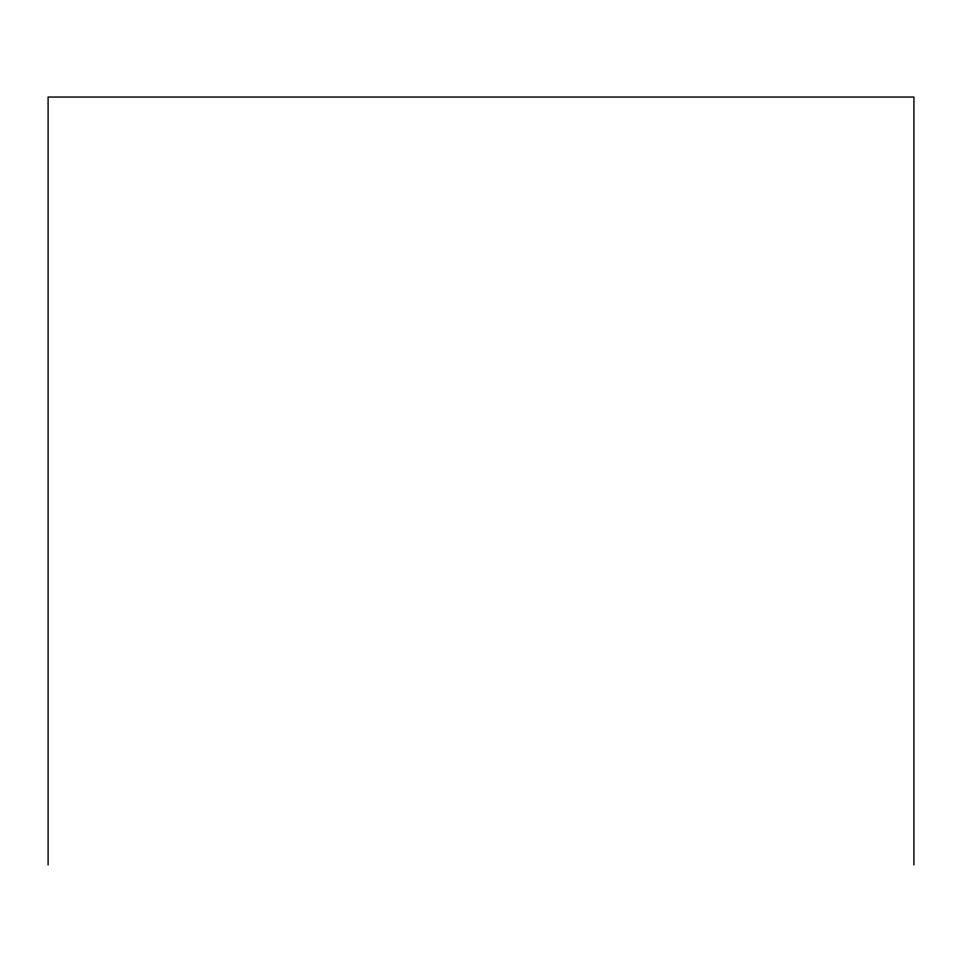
<?xml version="1.0" encoding="UTF-8"?>
<svg xmlns="http://www.w3.org/2000/svg" width="962" height="962" viewBox="0 0 962 962"><rect width="100%" height="100%" fill="white"/><g stroke="black" fill="none" stroke-linecap="round" stroke-linejoin="round"><path stroke-width="1.44" d="M913.9 864.958L913.9 97.042L48.1 97.042L48.1 864.958"/></g></svg>
